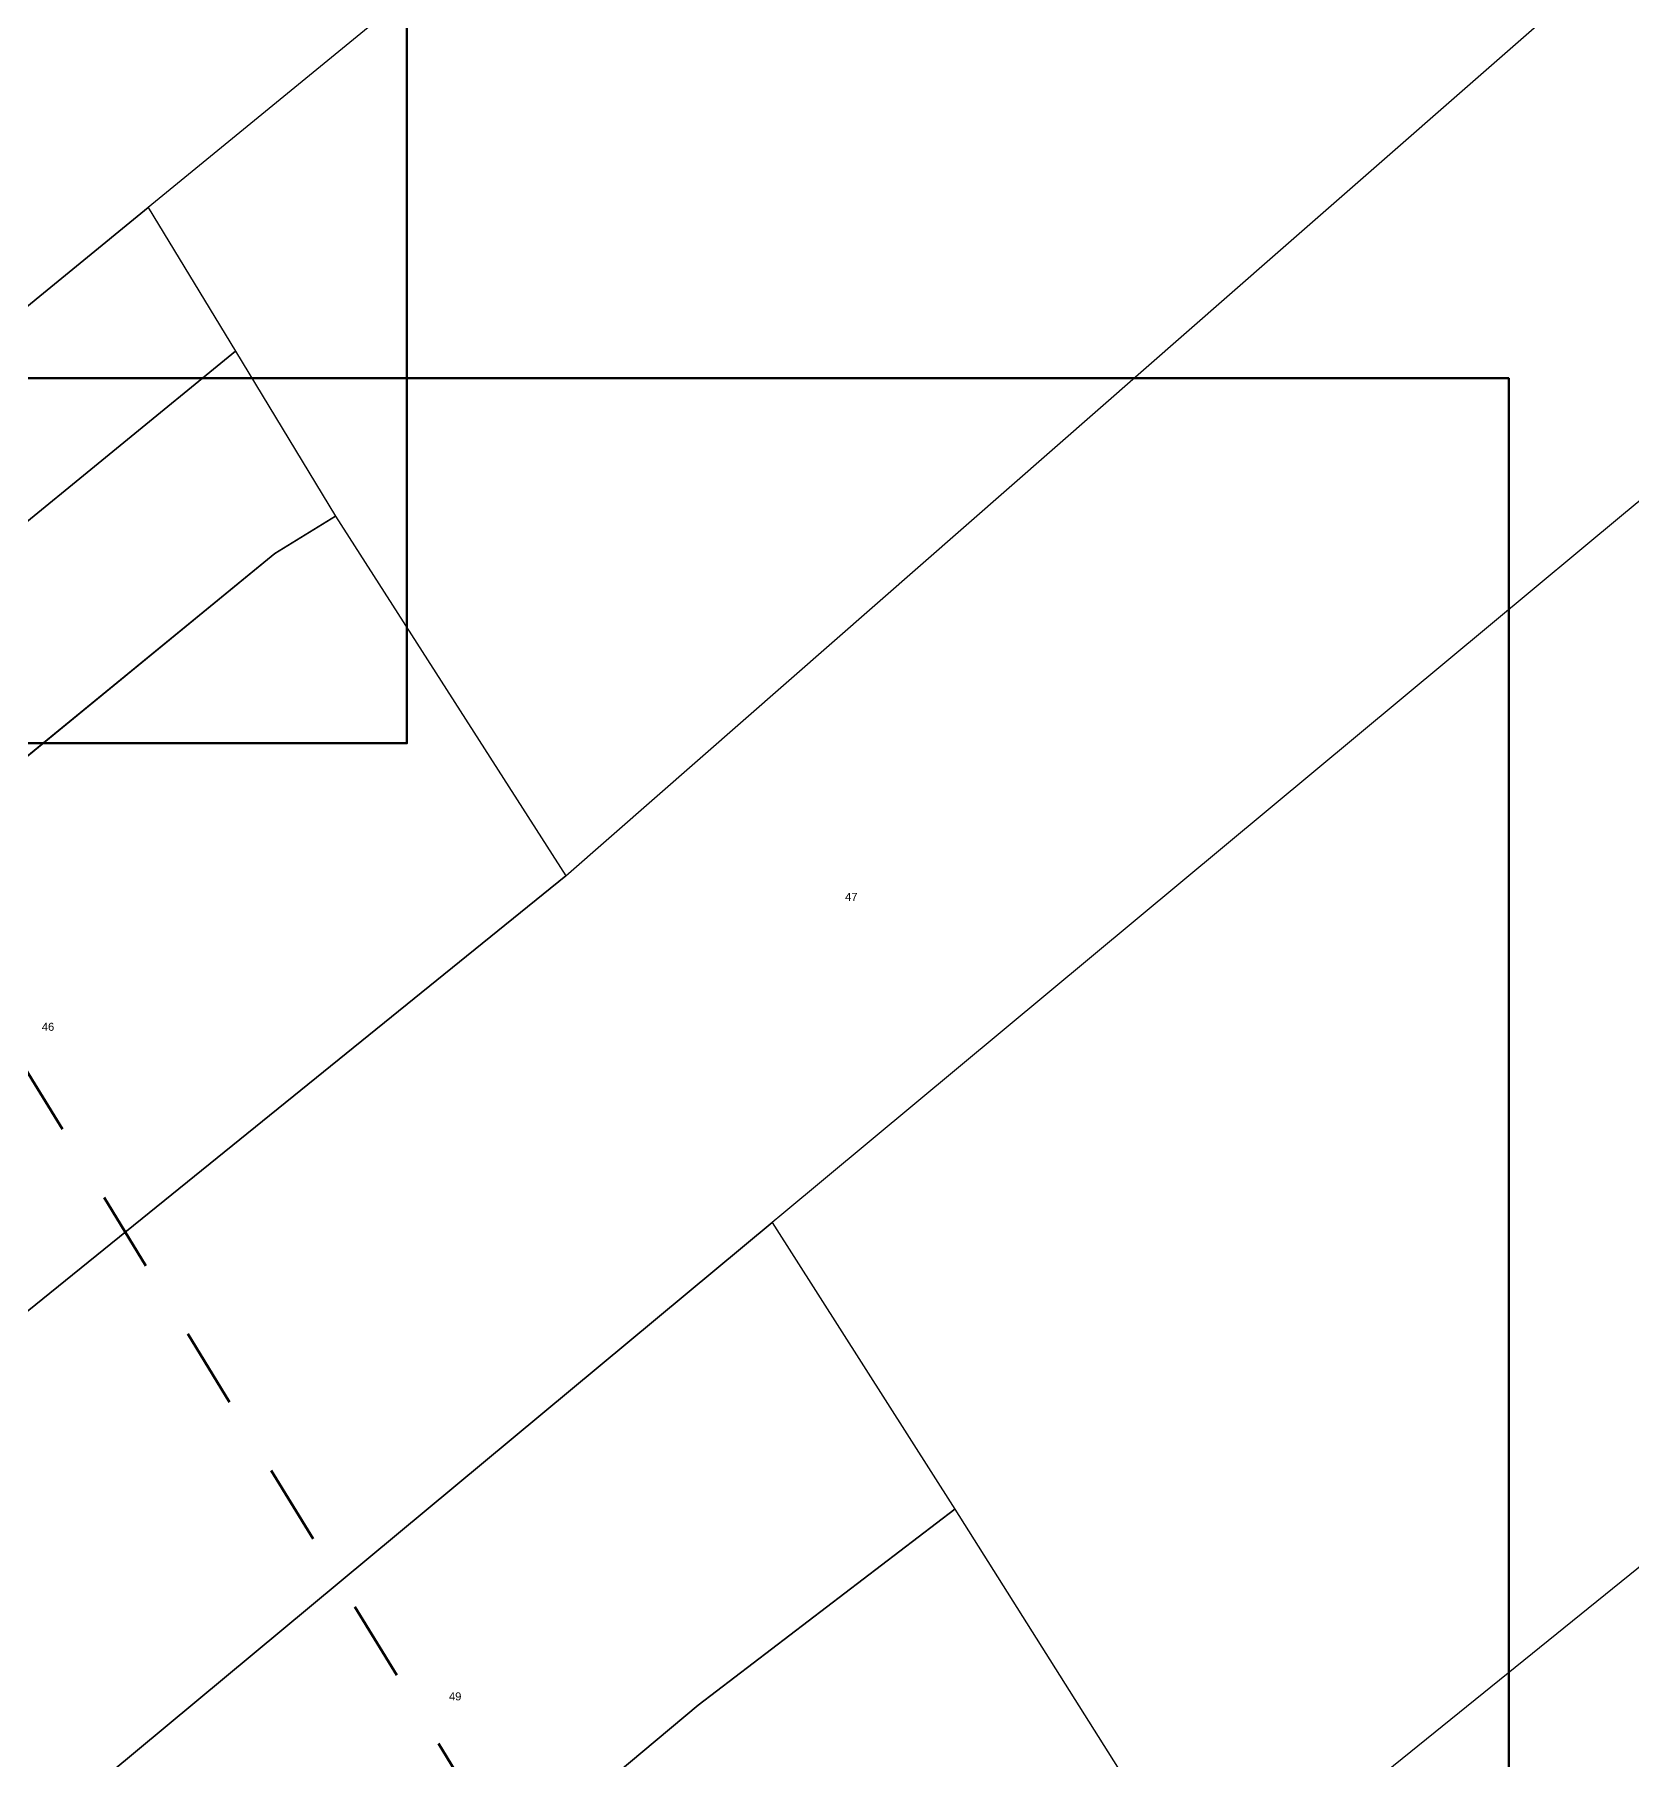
# Model space of a CAD drawing. Header units: metres. Extents: x 7542702 to 7555152, y 5804026 to 5815503.
# Drawn here: x 7544357.2 to 7544556.9, y 5808106.9 to 5808322.6 of the extents above; entities that cross this region are included whole.
import ezdxf

# ---------------------------------------------------------------- set-up
doc = ezdxf.new("R2010")
doc.units = ezdxf.units.M
doc.linetypes.add('4002', pattern=[2, 1, -1])
doc.layers.add('!trafo', color=6, linetype='4002', lineweight=50)
doc.layers.add('Dzialki', color=165, linetype='Continuous')
doc.styles.get("Standard").update_dxf_attribs({"font": 'arial.ttf'})

msp = doc.modelspace()

# ---------------------------------------------------------------- linework, layer by layer
at = {"layer": '!trafo', "ltscale": 10}
msp.add_lwpolyline([(7544082.13, 5808448.38), (7544167.59, 5808501.43), (7544481.87, 5807987.87), (7544782.88, 5807592.58), (7544936.53, 5807377.47), (7545050.37, 5807475.25), (7545086.68, 5807419.38), (7544929.65, 5807282.21), (7544686.61, 5807553.19), (7544696.16, 5807510.34), (7544647.98, 5807511.04), (7544607.69, 5807611.16), (7544447.06, 5807862.58)], close=True, dxfattribs=at)
at = {"layer": 'Defpoints', "color": 4, "lineweight": 70}
for points in [[(7544011.24, 5808517.45), (7544403.75, 5808517.45), (7544403.75, 5808234.06), (7544011.24, 5808234.06)], [(7544148.9, 5808279.67), (7544541.41, 5808279.67), (7544541.41, 5807996.27), (7544148.9, 5807996.27)]]:
    msp.add_lwpolyline(points, close=True, dxfattribs=at)
at = {"layer": 'Dzialki'}
for p, q in [((7544504.43, 5808409.97), (7544371.44, 5808301.02)), ((7544512.22, 5808295.14), (7544563.74, 5808340.28)), ((7544272.51, 5808219.98), (7544371.44, 5808301.02)), ((7544371.44, 5808301.02), (7544272.51, 5808219.98)), ((7544371.44, 5808301.02), (7544382.33, 5808283.06)), ((7544597.12, 5808297.14), (7544555.74, 5808262.69)), ((7544423.6, 5808217.51), (7544512.22, 5808295.14)), ((7544382.33, 5808283.06), (7544305.5, 5808220.2)), ((7544305.5, 5808220.2), (7544382.33, 5808283.06)), ((7544382.33, 5808283.06), (7544394.85, 5808262.44)), ((7544394.85, 5808262.44), (7544387.27, 5808257.76)), ((7544387.27, 5808257.76), (7544394.85, 5808262.44)), ((7544394.85, 5808262.44), (7544423.6, 5808217.51)), ((7544555.74, 5808262.69), (7544450.61, 5808175.18)), ((7544387.27, 5808257.76), (7544316.36, 5808199.76)), ((7544316.36, 5808199.76), (7544387.27, 5808257.76)), ((7544423.6, 5808217.51), (7544321.4, 5808134.83)), ((7544321.4, 5808134.83), (7544423.6, 5808217.51)), ((7544504.08, 5808087.82), (7544664.07, 5808217.16)), ((7544450.61, 5808175.18), (7544449.4, 5808174.17)), ((7544347.49, 5808089.44), (7544449.4, 5808174.17)), ((7544449.4, 5808174.17), (7544347.49, 5808089.44)), ((7544449.4, 5808174.17), (7544472.2, 5808138.36)), ((7544472.2, 5808138.36), (7544440.13, 5808113.87)), ((7544440.13, 5808113.87), (7544472.2, 5808138.36)), ((7544472.2, 5808138.36), (7544504.08, 5808087.82)), ((7544440.13, 5808113.87), (7544413.24, 5808091.33)), ((7544413.24, 5808091.33), (7544440.13, 5808113.87))]:
    msp.add_line(p, q, dxfattribs=at)

# ---------------------------------------------------------------- texts
for s, p in [('47', (7544458.49, 5808214.36)), ('46', (7544358.15, 5808198.13)), ('49', (7544409.01, 5808114.46))]:
    msp.add_text(s, height=1, dxfattribs=at).set_placement(p)

doc.saveas('drawing.dxf')
